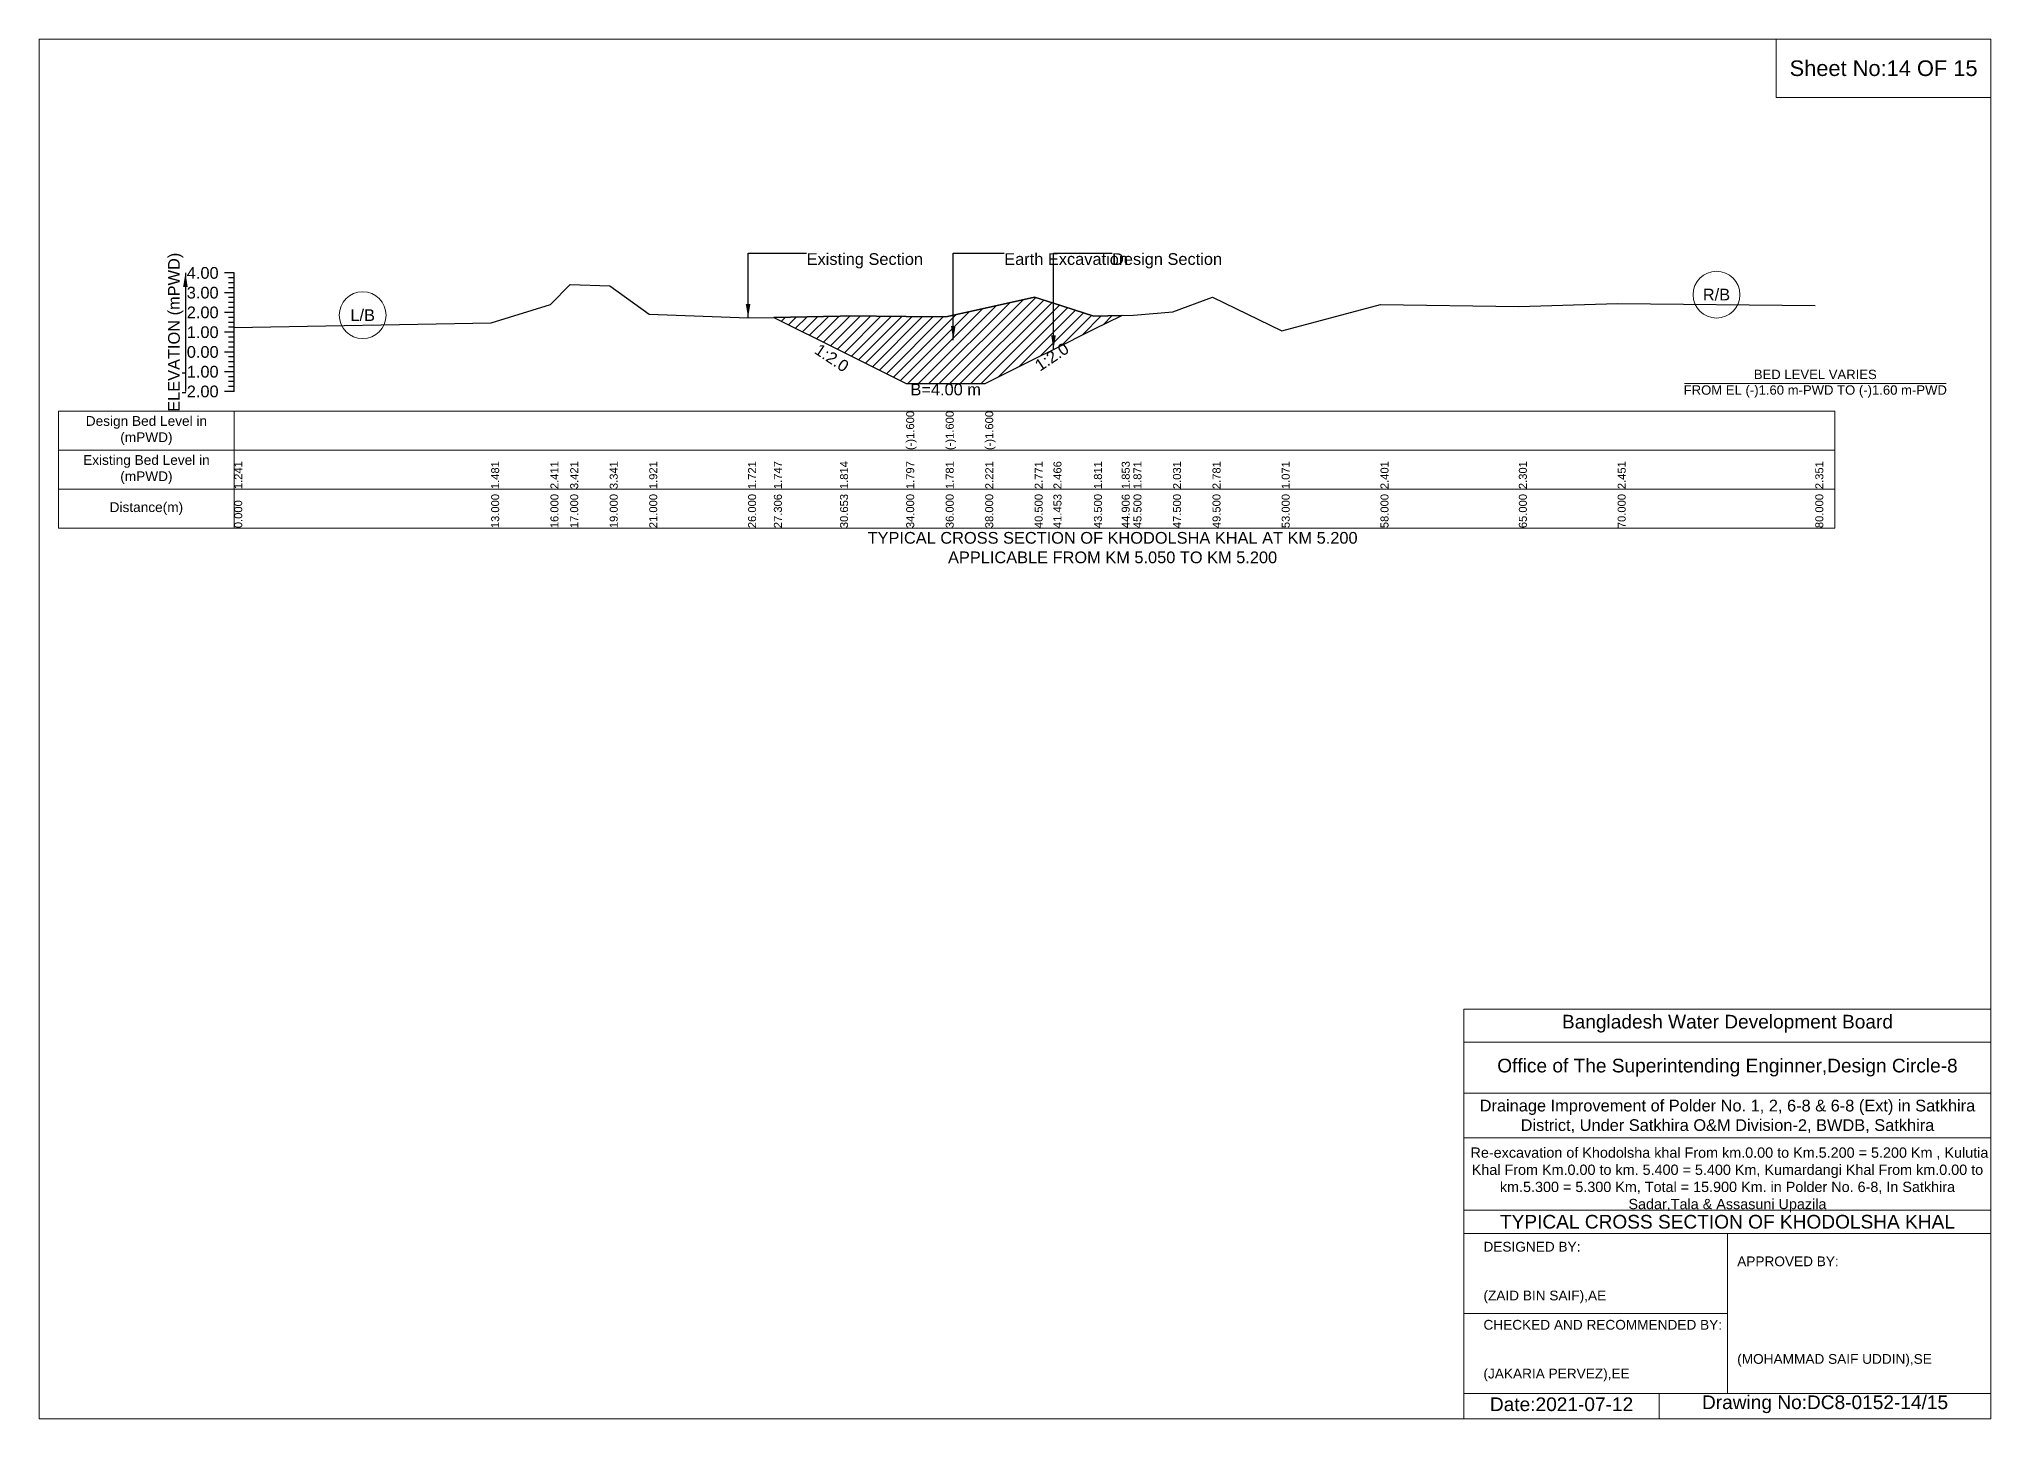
# Model space of a CAD drawing. Header units: inches. Extents: x 91000 to 568000, y -5656 to 0.
# Drawn here: x 230000 to 238000, y -5656 to 0 of the extents above; entities that cross this region are included whole.
import ezdxf

# ---------------------------------------------------------------- set-up
doc = ezdxf.new("R2010")
doc.units = ezdxf.units.IN
doc.header["$LTSCALE"] = 7
doc.header["$MEASUREMENT"] = 0
for name, color, linetype, lineweight in [('Cross section Data Border', 7, 'Continuous', 9), ('Cross Section Labels', 7, 'Continuous', 9), ('Existing_Bed_Level for Xsection', 7, 'Continuous', 25)]:
    doc.layers.add(name, color=color, linetype=linetype, lineweight=lineweight)
doc.styles.get("Standard").update_dxf_attribs({"font": 'arial.ttf'})
doc.dimstyles.get("Standard").update_dxf_attribs({"dimtxt": 0.18, "dimasz": 0.18, "dimexe": 0.18, "dimexo": 0.0625, "dimgap": 0.09, "dimtad": 0, "dimtih": 1, "dimtoh": 1, "dimdec": 4, "dimzin": 0, "dimdsep": 46, "dimtxsty": 'Standard', "dimcen": 0.09, "dimadec": 0, "dimazin": 0, "dimtfac": 1, "dimtdec": 4, "dimtofl": 0, "dimtmove": 0, "dimatfit": 3, "dimfxl": 1, "dimtolj": 1, "dimtzin": 0, "dimarcsym": 0})

msp = doc.modelspace()

# ---------------------------------------------------------------- hatches: boundary and pattern name
at = {"layer": 'Existing_Bed_Level for Xsection'}
h = msp.add_hatch(dxfattribs=at)
h.set_pattern_fill('ANSI31', color=256, scale=243, style=0)
h.paths.add_polyline_path([(233011.8, -1141.2), (233282.9, -1276.8), (233311, -1290.9), (233554, -1412.4), (233716, -1412.4), (233878, -1412.4), (234080.5, -1311.1), (234157.7, -1272.5), (234323.5, -1189.6), (234437.4, -1132.6), (234323.5, -1136.1), (234157.7, -1083), (234080.5, -1058.3), (233878, -1102.8), (233716, -1138.5), (233554, -1137.2), (233311, -1135.2), (233282.9, -1135.8)])

# ---------------------------------------------------------------- linework, layer by layer
at = {"layer": 'Cross section Data Border'}
msp.add_lwpolyline([(230080, -1524.8), (237360, -1524.8), (237360, -2004.8), (230080, -2004.8)], close=True, dxfattribs=at)
for points in [[(230800, -1524.8), (230800, -2004.8)], [(230080, -1684.8), (237360, -1684.8)], [(230080, -1844.8), (237360, -1844.8)]]:
    msp.add_lwpolyline(points, dxfattribs=at)
at = {"layer": 'Cross Section Labels'}
for points in [[(230000, 0), (238000, 0), (238000, -5656), (230000, -5656)], [(237120, 0), (238000, 0), (238000, -240), (237120, -240)]]:
    msp.add_lwpolyline(points, close=True, dxfattribs=at)
for points in [[(236744.2, -1412.4), (237815.8, -1412.4)], [(235840, -5656), (235840, -3976), (238000, -3976)], [(235840, -4112), (238000, -4112)], [(235840, -4320), (238000, -4320)], [(235840, -4504), (238000, -4504)], [(235840, -4800), (238000, -4800)], [(235840, -4896), (238000, -4896)], [(236920, -4896), (236920, -5552)], [(235840, -5224), (236920, -5224)], [(235840, -5552), (238000, -5552)], [(236640, -5552), (236640, -5656)]]:
    msp.add_lwpolyline(points, dxfattribs=at)
for centre in [(236875, -1047.8), (231326.5, -1132)]:
    msp.add_circle(centre, 96, dxfattribs=at)
at = {"layer": 'Existing_Bed_Level for Xsection'}
for points in [[(230800, -958.8), (230760, -958.8)], [(230800, -1444.8), (230800, -1363.8), (230800, -1282.8), (230800, -1201.8), (230800, -1120.8), (230800, -1039.8), (230800, -958.8)], [(230800, -1039.8), (230760, -1039.8)], [(230800, -979), (230776, -979)], [(230800, -999.3), (230776, -999.3)], [(230800, -1019.5), (230776, -1019.5)], [(230800, -1182.2), (231853, -1162.8), (232096, -1087.5), (232177, -1005.6), (232339, -1012.1), (232501, -1127.2), (232906, -1143.3), (233011.8, -1141.2), (233282.9, -1135.8), (233311, -1135.2), (233554, -1137.2), (233554, -1137.2), (233716, -1138.5), (233716, -1138.5), (233878, -1102.8), (233878, -1102.8), (234080.5, -1058.3), (234157.7, -1083), (234323.5, -1136.1), (234437.4, -1132.6), (234485.5, -1131.2), (234647.5, -1118.2), (234809.5, -1057.5), (235093, -1196), (235498, -1088.3), (236065, -1096.4), (236470, -1084.2), (237280, -1092.3)], [(230800, -1060), (230776, -1060)], [(230800, -1080.3), (230776, -1080.3)], [(230800, -1100.5), (230776, -1100.5)], [(230800, -1120.8), (230760, -1120.8)], [(230800, -1141), (230776, -1141)], [(230800, -1161.3), (230776, -1161.3)], [(230800, -1181.5), (230776, -1181.5)], [(230800, -1201.8), (230760, -1201.8)], [(230800, -1222), (230776, -1222)], [(230800, -1242.3), (230776, -1242.3)], [(230800, -1262.5), (230776, -1262.5)], [(230800, -1282.8), (230760, -1282.8)], [(230800, -1303), (230776, -1303)], [(230800, -1323.3), (230776, -1323.3)], [(230800, -1343.5), (230776, -1343.5)], [(230800, -1363.8), (230760, -1363.8)], [(230800, -1384), (230776, -1384)], [(230800, -1404.3), (230776, -1404.3)], [(230800, -1424.5), (230776, -1424.5)], [(230800, -1444.8), (230760, -1444.8)]]:
    msp.add_lwpolyline(points, dxfattribs=at)
msp.add_lwpolyline([(233011.8, -1141.2), (233282.9, -1276.8), (233311, -1290.9), (233554, -1412.4), (233554, -1412.4), (233716, -1412.4), (233716, -1412.4), (233878, -1412.4), (233878, -1412.4), (234080.5, -1311.1), (234157.7, -1272.5), (234323.5, -1189.6), (234437.4, -1132.6), (234323.5, -1136.1), (234157.7, -1083), (234080.5, -1058.3), (233878, -1102.8), (233878, -1102.8), (233716, -1138.5), (233716, -1138.5), (233554, -1137.2), (233554, -1137.2), (233311, -1135.2), (233282.9, -1135.8)], close=True, dxfattribs=at)

# ---------------------------------------------------------------- texts
at = {"layer": 'Cross section Data Border', "char_height": 40, "width": 640, "attachment_point": 5}
for s, insert in [('Design Bed Level in (mPWD)', (230440, -1604.8)), ('Existing Bed Level in (mPWD)', (230440, -1764.8)), ('Distance(m)', (230440, -1924.8))]:
    msp.add_mtext(s, dxfattribs=dict(at, insert=insert))
at = {"layer": 'Cross Section Labels'}
for s, insert, char_height, attachment_point in [('Sheet No:14 OF 15', (237560, -120), 64, 5), ('Existing Section', (233146, -877.8), 48, 1), ('Earth Excavation', (233956, -877.8), 48, 1), ('Design Section', (234397.7, -877.8), 48, 1), ('R/B', (236875, -1047.8), 48, 5), ('L/B', (231326.5, -1132), 48, 5), ('BED LEVEL VARIES ^JFROM EL (-)1.60 m-PWD TO (-)1.60 m-PWD', (237280, -1412.4), 38.4, 5), ('B=4.00 m', (233716, -1412.4), 48, 2), ('TYPICAL CROSS SECTION OF KHODOLSHA KHAL AT KM 5.200^JAPPLICABLE FROM KM 5.050 TO KM 5.200', (234400, -2084.8), 48, 5), ('Bangladesh Water Development Board', (236920, -4036), 56, 5), ('Office of The Superintending Enginner,Design Circle-8', (236920, -4216), 56, 5)]:
    msp.add_mtext(s, dxfattribs=dict(at, insert=insert, char_height=char_height, attachment_point=attachment_point))
at = {"layer": 'Cross Section Labels', "char_height": 48, "attachment_point": 2}
for insert, rotation in [((233262.6, -1286.9), 326.30993), ((234137.5, -1282.6), 33.69007)]:
    msp.add_mtext('1:2.0', dxfattribs=dict(at, insert=insert, rotation=rotation))
at = {"layer": 'Cross Section Labels'}
for s, insert, char_height, width, attachment_point in [('Drainage Improvement of Polder No. 1, 2, 6-8 & 6-8 (Ext) in Satkhira District, Under Satkhira O&M Division-2, BWDB, Satkhira', (236920, -4416), 48, 2240, 5), (' Re-excavation of Khodolsha khal From km.0.00 to Km.5.200 = 5.200 Km , Kulutia Khal From Km.0.00 to km. 5.400 = 5.400 Km, Kumardangi Khal From km.0.00 to km.5.300 = 5.300 Km, Total = 15.900 Km. in Polder No. 6-8, In Satkhira Sadar,Tala & Assasuni Upazila', (236920, -4676), 42.1524, 2160, 5), ('TYPICAL CROSS SECTION OF KHODOLSHA KHAL', (236920, -4848), 56, 2240, 5), ('DESIGNED BY:^J^J^J(ZAID BIN SAIF),AE', (235920, -5056), 40, 1120, 4), ('APPROVED BY:^J^J^J^J^J^J(MOHAMMAD SAIF UDDIN),SE', (236960, -5216), 40, 1120, 4), ('CHECKED AND RECOMMENDED BY:^J^J^J(JAKARIA PERVEZ),EE', (235920, -5376), 40, 1120, 4), ('Date:2021-07-12', (236240, -5596), 56, 1120, 5), ('Drawing No:DC8-0152-14/15', (237320, -5596), 56, 1760, 5)]:
    msp.add_mtext(s, dxfattribs=dict(at, insert=insert, char_height=char_height, width=width, attachment_point=attachment_point))
at = {"layer": 'Existing_Bed_Level for Xsection', "rotation": 90}
for s, insert, char_height, attachment_point in [('ELEVATION (mPWD)', (230560, -1201.8), 48, 5), ('(-)1.600', (233554, -1684.8), 32.8, 1), ('(-)1.600', (233716, -1684.8), 32.8, 1), ('(-)1.600', (233878, -1684.8), 32.8, 1), ('1.241', (230800, -1844.8), 32.8, 1), ('1.481', (231853, -1844.8), 32.8, 1), ('2.411', (232096, -1844.8), 32.8, 1), ('3.421', (232177, -1844.8), 32.8, 1), ('3.341', (232339, -1844.8), 32.8, 1), ('1.921', (232501, -1844.8), 32.8, 1), ('1.721', (232906, -1844.8), 32.8, 1), ('1.747', (233011.8, -1844.8), 32.8, 1), ('1.814', (233282.9, -1844.8), 32.8, 1), ('1.797', (233554, -1844.8), 32.8, 1), ('1.781', (233716, -1844.8), 32.8, 1), ('2.221', (233878, -1844.8), 32.8, 1), ('2.771', (234080.5, -1844.8), 32.8, 1), ('2.466', (234157.7, -1844.8), 32.8, 1), ('1.811', (234323.5, -1844.8), 32.8, 1), ('1.853', (234437.4, -1844.8), 32.8, 1), ('1.871', (234485.5, -1844.8), 32.8, 1), ('2.031', (234647.5, -1844.8), 32.8, 1), ('2.781', (234809.5, -1844.8), 32.8, 1), ('1.071', (235093, -1844.8), 32.8, 1), ('2.401', (235498, -1844.8), 32.8, 1), ('2.301', (236065, -1844.8), 32.8, 1), ('2.451', (236470, -1844.8), 32.8, 1), ('2.351', (237280, -1844.8), 32.8, 1), ('0.000', (230800, -2004.8), 32.8, 1), ('13.000', (231853, -2004.8), 32.8, 1), ('16.000', (232096, -2004.8), 32.8, 1), ('17.000', (232177, -2004.8), 32.8, 1), ('19.000', (232339, -2004.8), 32.8, 1), ('21.000', (232501, -2004.8), 32.8, 1), ('26.000', (232906, -2004.8), 32.8, 1), ('27.306', (233011.8, -2004.8), 32.8, 1), ('30.653', (233282.9, -2004.8), 32.8, 1), ('34.000', (233554, -2004.8), 32.8, 1), ('36.000', (233716, -2004.8), 32.8, 1), ('38.000', (233878, -2004.8), 32.8, 1), ('40.500', (234080.5, -2004.8), 32.8, 1), ('41.453', (234157.7, -2004.8), 32.8, 1), ('43.500', (234323.5, -2004.8), 32.8, 1), ('44.906', (234437.4, -2004.8), 32.8, 1), ('45.500', (234485.5, -2004.8), 32.8, 1), ('47.500', (234647.5, -2004.8), 32.8, 1), ('49.500', (234809.5, -2004.8), 32.8, 1), ('53.000', (235093, -2004.8), 32.8, 1), ('58.000', (235498, -2004.8), 32.8, 1), ('65.000', (236065, -2004.8), 32.8, 1), ('70.000', (236470, -2004.8), 32.8, 1), ('80.000', (237280, -2004.8), 32.8, 1)]:
    msp.add_mtext(s, dxfattribs=dict(at, insert=insert, char_height=char_height, attachment_point=attachment_point))
at = {"layer": 'Existing_Bed_Level for Xsection', "char_height": 48, "attachment_point": 6}
for s, insert in [('4.00', (230736, -958.8)), ('3.00', (230736, -1039.8)), ('2.00', (230736, -1120.8)), ('1.00', (230736, -1201.8)), ('0.00', (230736, -1282.8)), ('-1.00', (230736, -1363.8)), ('-2.00', (230736, -1444.8))]:
    msp.add_mtext(s, dxfattribs=dict(at, insert=insert))

# ---------------------------------------------------------------- leaders
at = {"layer": 'Cross Section Labels', "annotation_type": 0, "has_hookline": 1, "hookline_direction": 0}
for points, text_width in [([(232906, -1143.3), (232906, -877.8), (233145.9, -877.8)], 467.2), ([(233746.9, -1233.7), (233746.9, -877.8), (233955.9, -877.8)], 497), ([(234157.7, -1272.5), (234157.7, -877.8), (234397.6, -877.8)], 441.2)]:
    msp.add_leader(points, dimstyle='Standard', override={"dimasz": 57.6}, dxfattribs=dict(at, text_width=text_width))
at = {"layer": 'Existing_Bed_Level for Xsection'}
msp.add_leader([(230600, -958.8), (230600, -1444.8)], dimstyle='Standard', override={"dimasz": 57.6}, dxfattribs=at)

doc.saveas('drawing.dxf')
